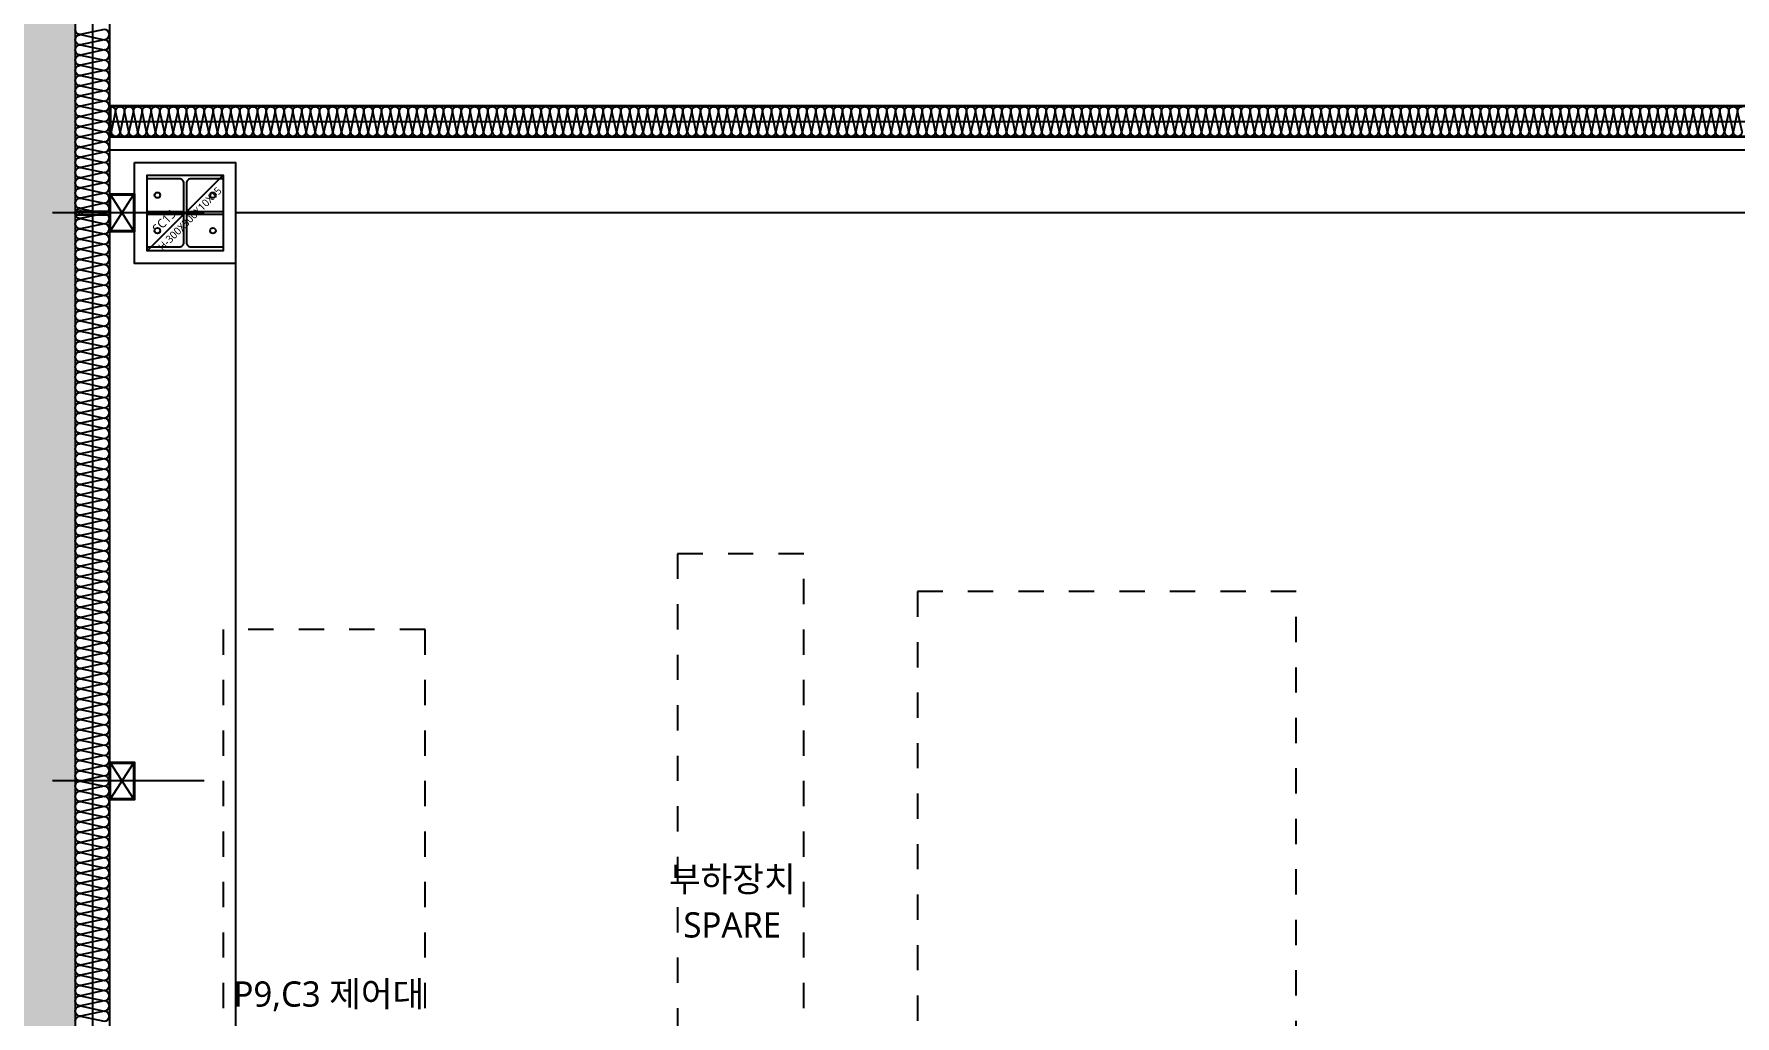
# Model space of a CAD drawing. Header units: millimetres. Extents: x 9 to 147, y 4 to 115.
# Drawn here: x 40.9 to 47.64, y 52.72 to 56.61 of the extents above; entities that cross this region are included whole.
import ezdxf
from ezdxf.enums import TextEntityAlignment as Align

# ---------------------------------------------------------------- set-up
doc = ezdxf.new("R2010")
doc.units = ezdxf.units.MM
doc.header["$LTSCALE"] = 200
doc.linetypes.add('XR-PLAN$0$CEN-GAUN', pattern=[32.2, 30, -1, 0.2, -1])
doc.linetypes.add('XR-PLAN$0$HIDDEN', pattern=[0.375, 0.25, -0.125])
doc.layers.get('DEFPOINTS').update_dxf_attribs({"color": 137})
doc.layers.add('AREA', color=30, linetype='Continuous', plot=False)
for name, color, linetype in [('XR-PLAN$0$!!장비명', 252, 'Continuous'), ('XR-PLAN$0$01폴리에스터흡음재', 252, 'Continuous'), ('XR-PLAN$0$09GIRDER', 252, 'Continuous'), ('XR-PLAN$0$AA-WAXM-FRAM', 252, 'Continuous'), ('XR-PLAN$0$CEN', 252, 'XR-PLAN$0$CEN-GAUN'), ('XR-PLAN$0$ELE-6', 252, 'Continuous'), ('XR-PLAN$0$ELE-7', 252, 'Continuous'), ('XR-PLAN$0$HAT', 252, 'Continuous'), ('XR-PLAN$0$HAT-BRICK', 252, 'Continuous'), ('XR-PLAN$0$HAT-INS', 252, 'Continuous'), ('XR-PLAN$0$Panel', 252, 'Continuous'), ('XR-PLAN$0$STEEL BASE', 252, 'Continuous'), ('XR-PLAN$0$메탈판넬-2', 252, 'Continuous'), ('XR-PLAN$0$방화', 252, 'Continuous'), ('XR-PLAN$0$장비', 252, 'XR-PLAN$0$HIDDEN')]:
    doc.layers.add(name, color=color, linetype=linetype)
doc.styles.add('XR-PLAN$0$스타일1', font='MALGUN_0.TTF')

# ---------------------------------------------------------------- blocks, each defined once
blk = doc.blocks.new('*U94')
at = {"layer": 'XR-PLAN$0$HAT-INS'}
for points in [[(-9490, 0, -0.414214), (-9505, 15), (-9490, 85, 1), (-9520, 85), (-9505, 15, -0.414214), (-9520, 0, 0.414214)], [(-9460, 0, -0.414214), (-9475, 15), (-9460, 85, 1), (-9490, 85), (-9475, 15, -0.414214), (-9490, 0, 0.414214)], [(-9430, 0, -0.414214), (-9445, 15), (-9430, 85, 1), (-9460, 85), (-9445, 15, -0.414214), (-9460, 0, 0.414214)], [(-9400, 0, -0.414214), (-9415, 15), (-9400, 85, 1), (-9430, 85), (-9415, 15, -0.414214), (-9430, 0, 0.414214)], [(-9370, 0, -0.414214), (-9385, 15), (-9370, 85, 1), (-9400, 85), (-9385, 15, -0.414214), (-9400, 0, 0.414214)], [(-9340, 0, -0.414214), (-9355, 15), (-9340, 85, 1), (-9370, 85), (-9355, 15, -0.414214), (-9370, 0, 0.414214)], [(-9310, 0, -0.414214), (-9325, 15), (-9310, 85, 1), (-9340, 85), (-9325, 15, -0.414214), (-9340, 0, 0.414214)], [(-9280, 0, -0.414214), (-9295, 15), (-9280, 85, 1), (-9310, 85), (-9295, 15, -0.414214), (-9310, 0, 0.414214)], [(-9250, 0, -0.414214), (-9265, 15), (-9250, 85, 1), (-9280, 85), (-9265, 15, -0.414214), (-9280, 0, 0.414214)], [(-9220, 0, -0.414214), (-9235, 15), (-9220, 85, 1), (-9250, 85), (-9235, 15, -0.414214), (-9250, 0, 0.414214)], [(-9190, 0, -0.414214), (-9205, 15), (-9190, 85, 1), (-9220, 85), (-9205, 15, -0.414214), (-9220, 0, 0.414214)], [(-9160, 0, -0.414214), (-9175, 15), (-9160, 85, 1), (-9190, 85), (-9175, 15, -0.414214), (-9190, 0, 0.414214)], [(-9130, 0, -0.414214), (-9145, 15), (-9130, 85, 1), (-9160, 85), (-9145, 15, -0.414214), (-9160, 0, 0.414214)], [(-9100, 0, -0.414214), (-9115, 15), (-9100, 85, 1), (-9130, 85), (-9115, 15, -0.414214), (-9130, 0, 0.414214)], [(-9070, 0, -0.414214), (-9085, 15), (-9070, 85, 1), (-9100, 85), (-9085, 15, -0.414214), (-9100, 0, 0.414214)], [(-9040, 0, -0.414214), (-9055, 15), (-9040, 85, 1), (-9070, 85), (-9055, 15, -0.414214), (-9070, 0, 0.414214)], [(-9010, 0, -0.414214), (-9025, 15), (-9010, 85, 1), (-9040, 85), (-9025, 15, -0.414214), (-9040, 0, 0.414214)], [(-8980, 0, -0.414214), (-8995, 15), (-8980, 85, 1), (-9010, 85), (-8995, 15, -0.414214), (-9010, 0, 0.414214)], [(-8950, 0, -0.414214), (-8965, 15), (-8950, 85, 1), (-8980, 85), (-8965, 15, -0.414214), (-8980, 0, 0.414214)], [(-8920, 0, -0.414214), (-8935, 15), (-8920, 85, 1), (-8950, 85), (-8935, 15, -0.414214), (-8950, 0, 0.414214)], [(-8890, 0, -0.414214), (-8905, 15), (-8890, 85, 1), (-8920, 85), (-8905, 15, -0.414214), (-8920, 0, 0.414214)], [(-8860, 0, -0.414214), (-8875, 15), (-8860, 85, 1), (-8890, 85), (-8875, 15, -0.414214), (-8890, 0, 0.414214)], [(-8830, 0, -0.414214), (-8845, 15), (-8830, 85, 1), (-8860, 85), (-8845, 15, -0.414214), (-8860, 0, 0.414214)], [(-8800, 0, -0.414214), (-8815, 15), (-8800, 85, 1), (-8830, 85), (-8815, 15, -0.414214), (-8830, 0, 0.414214)], [(-8770, 0, -0.414214), (-8785, 15), (-8770, 85, 1), (-8800, 85), (-8785, 15, -0.414214), (-8800, 0, 0.414214)], [(-8740, 0, -0.414214), (-8755, 15), (-8740, 85, 1), (-8770, 85), (-8755, 15, -0.414214), (-8770, 0, 0.414214)], [(-8710, 0, -0.414214), (-8725, 15), (-8710, 85, 1), (-8740, 85), (-8725, 15, -0.414214), (-8740, 0, 0.414214)], [(-8680, 0, -0.414214), (-8695, 15), (-8680, 85, 1), (-8710, 85), (-8695, 15, -0.414214), (-8710, 0, 0.414214)], [(-8650, 0, -0.414214), (-8665, 15), (-8650, 85, 1), (-8680, 85), (-8665, 15, -0.414214), (-8680, 0, 0.414214)], [(-8620, 0, -0.414214), (-8635, 15), (-8620, 85, 1), (-8650, 85), (-8635, 15, -0.414214), (-8650, 0, 0.414214)], [(-8590, 0, -0.414214), (-8605, 15), (-8590, 85, 1), (-8620, 85), (-8605, 15, -0.414214), (-8620, 0, 0.414214)], [(-8560, 0, -0.414214), (-8575, 15), (-8560, 85, 1), (-8590, 85), (-8575, 15, -0.414214), (-8590, 0, 0.414214)], [(-8530, 0, -0.414214), (-8545, 15), (-8530, 85, 1), (-8560, 85), (-8545, 15, -0.414214), (-8560, 0, 0.414214)], [(-8500, 0, -0.414214), (-8515, 15), (-8500, 85, 1), (-8530, 85), (-8515, 15, -0.414214), (-8530, 0, 0.414214)], [(-8470, 0, -0.414214), (-8485, 15), (-8470, 85, 1), (-8500, 85), (-8485, 15, -0.414214), (-8500, 0, 0.414214)], [(-8440, 0, -0.414214), (-8455, 15), (-8440, 85, 1), (-8470, 85), (-8455, 15, -0.414214), (-8470, 0, 0.414214)], [(-8410, 0, -0.414214), (-8425, 15), (-8410, 85, 1), (-8440, 85), (-8425, 15, -0.414214), (-8440, 0, 0.414214)], [(-8380, 0, -0.414214), (-8395, 15), (-8380, 85, 1), (-8410, 85), (-8395, 15, -0.414214), (-8410, 0, 0.414214)], [(-8350, 0, -0.414214), (-8365, 15), (-8350, 85, 1), (-8380, 85), (-8365, 15, -0.414214), (-8380, 0, 0.414214)], [(-8320, 0, -0.414214), (-8335, 15), (-8320, 85, 1), (-8350, 85), (-8335, 15, -0.414214), (-8350, 0, 0.414214)], [(-8290, 0, -0.414214), (-8305, 15), (-8290, 85, 1), (-8320, 85), (-8305, 15, -0.414214), (-8320, 0, 0.414214)], [(-8260, 0, -0.414214), (-8275, 15), (-8260, 85, 1), (-8290, 85), (-8275, 15, -0.414214), (-8290, 0, 0.414214)], [(-8230, 0, -0.414214), (-8245, 15), (-8230, 85, 1), (-8260, 85), (-8245, 15, -0.414214), (-8260, 0, 0.414214)], [(-8200, 0, -0.414214), (-8215, 15), (-8200, 85, 1), (-8230, 85), (-8215, 15, -0.414214), (-8230, 0, 0.414214)], [(-8170, 0, -0.414214), (-8185, 15), (-8170, 85, 1), (-8200, 85), (-8185, 15, -0.414214), (-8200, 0, 0.414214)], [(-8140, 0, -0.414214), (-8155, 15), (-8140, 85, 1), (-8170, 85), (-8155, 15, -0.414214), (-8170, 0, 0.414214)], [(-8110, 0, -0.414214), (-8125, 15), (-8110, 85, 1), (-8140, 85), (-8125, 15, -0.414214), (-8140, 0, 0.414214)], [(-8080, 0, -0.414214), (-8095, 15), (-8080, 85, 1), (-8110, 85), (-8095, 15, -0.414214), (-8110, 0, 0.414214)], [(-8050, 0, -0.414214), (-8065, 15), (-8050, 85, 1), (-8080, 85), (-8065, 15, -0.414214), (-8080, 0, 0.414214)], [(-8020, 0, -0.414214), (-8035, 15), (-8020, 85, 1), (-8050, 85), (-8035, 15, -0.414214), (-8050, 0, 0.414214)], [(-7990, 0, -0.414214), (-8005, 15), (-7990, 85, 1), (-8020, 85), (-8005, 15, -0.414214), (-8020, 0, 0.414214)], [(-7960, 0, -0.414214), (-7975, 15), (-7960, 85, 1), (-7990, 85), (-7975, 15, -0.414214), (-7990, 0, 0.414214)], [(-7930, 0, -0.414214), (-7945, 15), (-7930, 85, 1), (-7960, 85), (-7945, 15, -0.414214), (-7960, 0, 0.414214)], [(-7900, 0, -0.414214), (-7915, 15), (-7900, 85, 1), (-7930, 85), (-7915, 15, -0.414214), (-7930, 0, 0.414214)], [(-7870, 0, -0.414214), (-7885, 15), (-7870, 85, 1), (-7900, 85), (-7885, 15, -0.414214), (-7900, 0, 0.414214)], [(-7840, 0, -0.414214), (-7855, 15), (-7840, 85, 1), (-7870, 85), (-7855, 15, -0.414214), (-7870, 0, 0.414214)], [(-7810, 0, -0.414214), (-7825, 15), (-7810, 85, 1), (-7840, 85), (-7825, 15, -0.414214), (-7840, 0, 0.414214)], [(-7780, 0, -0.414214), (-7795, 15), (-7780, 85, 1), (-7810, 85), (-7795, 15, -0.414214), (-7810, 0, 0.414214)], [(-7750, 0, -0.414214), (-7765, 15), (-7750, 85, 1), (-7780, 85), (-7765, 15, -0.414214), (-7780, 0, 0.414214)], [(-7720, 0, -0.414214), (-7735, 15), (-7720, 85, 1), (-7750, 85), (-7735, 15, -0.414214), (-7750, 0, 0.414214)], [(-7690, 0, -0.414214), (-7705, 15), (-7690, 85, 1), (-7720, 85), (-7705, 15, -0.414214), (-7720, 0, 0.414214)], [(-7660, 0, -0.414214), (-7675, 15), (-7660, 85, 1), (-7690, 85), (-7675, 15, -0.414214), (-7690, 0, 0.414214)], [(-7630, 0, -0.414214), (-7645, 15), (-7630, 85, 1), (-7660, 85), (-7645, 15, -0.414214), (-7660, 0, 0.414214)], [(-7600, 0, -0.414214), (-7615, 15), (-7600, 85, 1), (-7630, 85), (-7615, 15, -0.414214), (-7630, 0, 0.414214)], [(-7570, 0, -0.414214), (-7585, 15), (-7570, 85, 1), (-7600, 85), (-7585, 15, -0.414214), (-7600, 0, 0.414214)], [(-7540, 0, -0.414214), (-7555, 15), (-7540, 85, 1), (-7570, 85), (-7555, 15, -0.414214), (-7570, 0, 0.414214)], [(-7510, 0, -0.414214), (-7525, 15), (-7510, 85, 1), (-7540, 85), (-7525, 15, -0.414214), (-7540, 0, 0.414214)], [(-7480, 0, -0.414214), (-7495, 15), (-7480, 85, 1), (-7510, 85), (-7495, 15, -0.414214), (-7510, 0, 0.414214)], [(-7450, 0, -0.414214), (-7465, 15), (-7450, 85, 1), (-7480, 85), (-7465, 15, -0.414214), (-7480, 0, 0.414214)], [(-7420, 0, -0.414214), (-7435, 15), (-7420, 85, 1), (-7450, 85), (-7435, 15, -0.414214), (-7450, 0, 0.414214)], [(-7390, 0, -0.414214), (-7405, 15), (-7390, 85, 1), (-7420, 85), (-7405, 15, -0.414214), (-7420, 0, 0.414214)], [(-7360, 0, -0.414214), (-7375, 15), (-7360, 85, 1), (-7390, 85), (-7375, 15, -0.414214), (-7390, 0, 0.414214)], [(-7330, 0, -0.414214), (-7345, 15), (-7330, 85, 1), (-7360, 85), (-7345, 15, -0.414214), (-7360, 0, 0.414214)], [(-7300, 0, -0.414214), (-7315, 15), (-7300, 85, 1), (-7330, 85), (-7315, 15, -0.414214), (-7330, 0, 0.414214)], [(-7270, 0, -0.414214), (-7285, 15), (-7270, 85, 1), (-7300, 85), (-7285, 15, -0.414214), (-7300, 0, 0.414214)], [(-7240, 0, -0.414214), (-7255, 15), (-7240, 85, 1), (-7270, 85), (-7255, 15, -0.414214), (-7270, 0, 0.414214)], [(-7210, 0, -0.414214), (-7225, 15), (-7210, 85, 1), (-7240, 85), (-7225, 15, -0.414214), (-7240, 0, 0.414214)], [(-7180, 0, -0.414214), (-7195, 15), (-7180, 85, 1), (-7210, 85), (-7195, 15, -0.414214), (-7210, 0, 0.414214)], [(-7150, 0, -0.414214), (-7165, 15), (-7150, 85, 1), (-7180, 85), (-7165, 15, -0.414214), (-7180, 0, 0.414214)], [(-7120, 0, -0.414214), (-7135, 15), (-7120, 85, 1), (-7150, 85), (-7135, 15, -0.414214), (-7150, 0, 0.414214)], [(-7090, 0, -0.414214), (-7105, 15), (-7090, 85, 1), (-7120, 85), (-7105, 15, -0.414214), (-7120, 0, 0.414214)], [(-7060, 0, -0.414214), (-7075, 15), (-7060, 85, 1), (-7090, 85), (-7075, 15, -0.414214), (-7090, 0, 0.414214)], [(-7030, 0, -0.414214), (-7045, 15), (-7030, 85, 1), (-7060, 85), (-7045, 15, -0.414214), (-7060, 0, 0.414214)], [(-7000, 0, -0.414214), (-7015, 15), (-7000, 85, 1), (-7030, 85), (-7015, 15, -0.414214), (-7030, 0, 0.414214)], [(-6970, 0, -0.414214), (-6985, 15), (-6970, 85, 1), (-7000, 85), (-6985, 15, -0.414214), (-7000, 0, 0.414214)], [(-6940, 0, -0.414214), (-6955, 15), (-6940, 85, 1), (-6970, 85), (-6955, 15, -0.414214), (-6970, 0, 0.414214)], [(-6910, 0, -0.414214), (-6925, 15), (-6910, 85, 1), (-6940, 85), (-6925, 15, -0.414214), (-6940, 0, 0.414214)], [(-6880, 0, -0.414214), (-6895, 15), (-6880, 85, 1), (-6910, 85), (-6895, 15, -0.414214), (-6910, 0, 0.414214)], [(-6850, 0, -0.414214), (-6865, 15), (-6850, 85, 1), (-6880, 85), (-6865, 15, -0.414214), (-6880, 0, 0.414214)], [(-6820, 0, -0.414214), (-6835, 15), (-6820, 85, 1), (-6850, 85), (-6835, 15, -0.414214), (-6850, 0, 0.414214)], [(-6790, 0, -0.414214), (-6805, 15), (-6790, 85, 1), (-6820, 85), (-6805, 15, -0.414214), (-6820, 0, 0.414214)], [(-6760, 0, -0.414214), (-6775, 15), (-6760, 85, 1), (-6790, 85), (-6775, 15, -0.414214), (-6790, 0, 0.414214)], [(-6730, 0, -0.414214), (-6745, 15), (-6730, 85, 1), (-6760, 85), (-6745, 15, -0.414214), (-6760, 0, 0.414214)], [(-6700, 0, -0.414214), (-6715, 15), (-6700, 85, 1), (-6730, 85), (-6715, 15, -0.414214), (-6730, 0, 0.414214)], [(-6670, 0, -0.414214), (-6685, 15), (-6670, 85, 1), (-6700, 85), (-6685, 15, -0.414214), (-6700, 0, 0.414214)], [(-6640, 0, -0.414214), (-6655, 15), (-6640, 85, 1), (-6670, 85), (-6655, 15, -0.414214), (-6670, 0, 0.414214)], [(-6610, 0, -0.414214), (-6625, 15), (-6610, 85, 1), (-6640, 85), (-6625, 15, -0.414214), (-6640, 0, 0.414214)]]:
    blk.add_lwpolyline(points, format="xyb", dxfattribs=at)
blk = doc.blocks.new('*U114')
at = {"layer": 'XR-PLAN$0$HAT-INS'}
for points in [[(-4478.6, 0, -0.414214), (-4493.6, 15), (-4478.6, 85, 1), (-4508.6, 85), (-4493.6, 15, -0.414214), (-4508.6, 0, 0.414214)], [(-4448.6, 0, -0.414214), (-4463.6, 15), (-4448.6, 85, 1), (-4478.6, 85), (-4463.6, 15, -0.414214), (-4478.6, 0, 0.414214)], [(-4418.6, 0, -0.414214), (-4433.6, 15), (-4418.6, 85, 1), (-4448.6, 85), (-4433.6, 15, -0.414214), (-4448.6, 0, 0.414214)], [(-4388.6, 0, -0.414214), (-4403.6, 15), (-4388.6, 85, 1), (-4418.6, 85), (-4403.6, 15, -0.414214), (-4418.6, 0, 0.414214)], [(-4358.6, 0, -0.414214), (-4373.6, 15), (-4358.6, 85, 1), (-4388.6, 85), (-4373.6, 15, -0.414214), (-4388.6, 0, 0.414214)], [(-4328.6, 0, -0.414214), (-4343.6, 15), (-4328.6, 85, 1), (-4358.6, 85), (-4343.6, 15, -0.414214), (-4358.6, 0, 0.414214)], [(-4298.6, 0, -0.414214), (-4313.6, 15), (-4298.6, 85, 1), (-4328.6, 85), (-4313.6, 15, -0.414214), (-4328.6, 0, 0.414214)], [(-4268.6, 0, -0.414214), (-4283.6, 15), (-4268.6, 85, 1), (-4298.6, 85), (-4283.6, 15, -0.414214), (-4298.6, 0, 0.414214)], [(-4238.6, 0, -0.414214), (-4253.6, 15), (-4238.6, 85, 1), (-4268.6, 85), (-4253.6, 15, -0.414214), (-4268.6, 0, 0.414214)], [(-4208.6, 0, -0.414214), (-4223.6, 15), (-4208.6, 85, 1), (-4238.6, 85), (-4223.6, 15, -0.414214), (-4238.6, 0, 0.414214)], [(-4178.6, 0, -0.414214), (-4193.6, 15), (-4178.6, 85, 1), (-4208.6, 85), (-4193.6, 15, -0.414214), (-4208.6, 0, 0.414214)], [(-4148.6, 0, -0.414214), (-4163.6, 15), (-4148.6, 85, 1), (-4178.6, 85), (-4163.6, 15, -0.414214), (-4178.6, 0, 0.414214)], [(-4118.6, 0, -0.414214), (-4133.6, 15), (-4118.6, 85, 1), (-4148.6, 85), (-4133.6, 15, -0.414214), (-4148.6, 0, 0.414214)], [(-4088.6, 0, -0.414214), (-4103.6, 15), (-4088.6, 85, 1), (-4118.6, 85), (-4103.6, 15, -0.414214), (-4118.6, 0, 0.414214)], [(-4058.6, 0, -0.414214), (-4073.6, 15), (-4058.6, 85, 1), (-4088.6, 85), (-4073.6, 15, -0.414214), (-4088.6, 0, 0.414214)], [(-4028.6, 0, -0.414214), (-4043.6, 15), (-4028.6, 85, 1), (-4058.6, 85), (-4043.6, 15, -0.414214), (-4058.6, 0, 0.414214)], [(-3998.6, 0, -0.414214), (-4013.6, 15), (-3998.6, 85, 1), (-4028.6, 85), (-4013.6, 15, -0.414214), (-4028.6, 0, 0.414214)], [(-3968.6, 0, -0.414214), (-3983.6, 15), (-3968.6, 85, 1), (-3998.6, 85), (-3983.6, 15, -0.414214), (-3998.6, 0, 0.414214)], [(-3938.6, 0, -0.414214), (-3953.6, 15), (-3938.6, 85, 1), (-3968.6, 85), (-3953.6, 15, -0.414214), (-3968.6, 0, 0.414214)], [(-3908.6, 0, -0.414214), (-3923.6, 15), (-3908.6, 85, 1), (-3938.6, 85), (-3923.6, 15, -0.414214), (-3938.6, 0, 0.414214)], [(-3878.6, 0, -0.414214), (-3893.6, 15), (-3878.6, 85, 1), (-3908.6, 85), (-3893.6, 15, -0.414214), (-3908.6, 0, 0.414214)], [(-3848.6, 0, -0.414214), (-3863.6, 15), (-3848.6, 85, 1), (-3878.6, 85), (-3863.6, 15, -0.414214), (-3878.6, 0, 0.414214)], [(-3818.6, 0, -0.414214), (-3833.6, 15), (-3818.6, 85, 1), (-3848.6, 85), (-3833.6, 15, -0.414214), (-3848.6, 0, 0.414214)], [(-3788.6, 0, -0.414214), (-3803.6, 15), (-3788.6, 85, 1), (-3818.6, 85), (-3803.6, 15, -0.414214), (-3818.6, 0, 0.414214)], [(-3758.6, 0, -0.414214), (-3773.6, 15), (-3758.6, 85, 1), (-3788.6, 85), (-3773.6, 15, -0.414214), (-3788.6, 0, 0.414214)], [(-3728.6, 0, -0.414214), (-3743.6, 15), (-3728.6, 85, 1), (-3758.6, 85), (-3743.6, 15, -0.414214), (-3758.6, 0, 0.414214)], [(-3698.6, 0, -0.414214), (-3713.6, 15), (-3698.6, 85, 1), (-3728.6, 85), (-3713.6, 15, -0.414214), (-3728.6, 0, 0.414214)], [(-3668.6, 0, -0.414214), (-3683.6, 15), (-3668.6, 85, 1), (-3698.6, 85), (-3683.6, 15, -0.414214), (-3698.6, 0, 0.414214)], [(-3638.6, 0, -0.414214), (-3653.6, 15), (-3638.6, 85, 1), (-3668.6, 85), (-3653.6, 15, -0.414214), (-3668.6, 0, 0.414214)], [(-3608.6, 0, -0.414214), (-3623.6, 15), (-3608.6, 85, 1), (-3638.6, 85), (-3623.6, 15, -0.414214), (-3638.6, 0, 0.414214)], [(-3578.6, 0, -0.414214), (-3593.6, 15), (-3578.6, 85, 1), (-3608.6, 85), (-3593.6, 15, -0.414214), (-3608.6, 0, 0.414214)], [(-3548.6, 0, -0.414214), (-3563.6, 15), (-3548.6, 85, 1), (-3578.6, 85), (-3563.6, 15, -0.414214), (-3578.6, 0, 0.414214)], [(-3518.6, 0, -0.414214), (-3533.6, 15), (-3518.6, 85, 1), (-3548.6, 85), (-3533.6, 15, -0.414214), (-3548.6, 0, 0.414214)], [(-3488.6, 0, -0.414214), (-3503.6, 15), (-3488.6, 85, 1), (-3518.6, 85), (-3503.6, 15, -0.414214), (-3518.6, 0, 0.414214)], [(-3458.6, 0, -0.414214), (-3473.6, 15), (-3458.6, 85, 1), (-3488.6, 85), (-3473.6, 15, -0.414214), (-3488.6, 0, 0.414214)], [(-3428.6, 0, -0.414214), (-3443.6, 15), (-3428.6, 85, 1), (-3458.6, 85), (-3443.6, 15, -0.414214), (-3458.6, 0, 0.414214)], [(-3398.6, 0, -0.414214), (-3413.6, 15), (-3398.6, 85, 1), (-3428.6, 85), (-3413.6, 15, -0.414214), (-3428.6, 0, 0.414214)], [(-3368.6, 0, -0.414214), (-3383.6, 15), (-3368.6, 85, 1), (-3398.6, 85), (-3383.6, 15, -0.414214), (-3398.6, 0, 0.414214)], [(-3338.6, 0, -0.414214), (-3353.6, 15), (-3338.6, 85, 1), (-3368.6, 85), (-3353.6, 15, -0.414214), (-3368.6, 0, 0.414214)], [(-3308.6, 0, -0.414214), (-3323.6, 15), (-3308.6, 85, 1), (-3338.6, 85), (-3323.6, 15, -0.414214), (-3338.6, 0, 0.414214)], [(-3278.6, 0, -0.414214), (-3293.6, 15), (-3278.6, 85, 1), (-3308.6, 85), (-3293.6, 15, -0.414214), (-3308.6, 0, 0.414214)], [(-3248.6, 0, -0.414214), (-3263.6, 15), (-3248.6, 85, 1), (-3278.6, 85), (-3263.6, 15, -0.414214), (-3278.6, 0, 0.414214)], [(-3218.6, 0, -0.414214), (-3233.6, 15), (-3218.6, 85, 1), (-3248.6, 85), (-3233.6, 15, -0.414214), (-3248.6, 0, 0.414214)], [(-3188.6, 0, -0.414214), (-3203.6, 15), (-3188.6, 85, 1), (-3218.6, 85), (-3203.6, 15, -0.414214), (-3218.6, 0, 0.414214)], [(-3158.6, 0, -0.414214), (-3173.6, 15), (-3158.6, 85, 1), (-3188.6, 85), (-3173.6, 15, -0.414214), (-3188.6, 0, 0.414214)], [(-3128.6, 0, -0.414214), (-3143.6, 15), (-3128.6, 85, 1), (-3158.6, 85), (-3143.6, 15, -0.414214), (-3158.6, 0, 0.414214)], [(-3098.6, 0, -0.414214), (-3113.6, 15), (-3098.6, 85, 1), (-3128.6, 85), (-3113.6, 15, -0.414214), (-3128.6, 0, 0.414214)], [(-3068.6, 0, -0.414214), (-3083.6, 15), (-3068.6, 85, 1), (-3098.6, 85), (-3083.6, 15, -0.414214), (-3098.6, 0, 0.414214)], [(-3038.6, 0, -0.414214), (-3053.6, 15), (-3038.6, 85, 1), (-3068.6, 85), (-3053.6, 15, -0.414214), (-3068.6, 0, 0.414214)], [(-3008.6, 0, -0.414214), (-3023.6, 15), (-3008.6, 85, 1), (-3038.6, 85), (-3023.6, 15, -0.414214), (-3038.6, 0, 0.414214)], [(-2978.6, 0, -0.414214), (-2993.6, 15), (-2978.6, 85, 1), (-3008.6, 85), (-2993.6, 15, -0.414214), (-3008.6, 0, 0.414214)], [(-2948.6, 0, -0.414214), (-2963.6, 15), (-2948.6, 85, 1), (-2978.6, 85), (-2963.6, 15, -0.414214), (-2978.6, 0, 0.414214)], [(-2918.6, 0, -0.414214), (-2933.6, 15), (-2918.6, 85, 1), (-2948.6, 85), (-2933.6, 15, -0.414214), (-2948.6, 0, 0.414214)], [(-2888.6, 0, -0.414214), (-2903.6, 15), (-2888.6, 85, 1), (-2918.6, 85), (-2903.6, 15, -0.414214), (-2918.6, 0, 0.414214)], [(-2858.6, 0, -0.414214), (-2873.6, 15), (-2858.6, 85, 1), (-2888.6, 85), (-2873.6, 15, -0.414214), (-2888.6, 0, 0.414214)], [(-2828.6, 0, -0.414214), (-2843.6, 15), (-2828.6, 85, 1), (-2858.6, 85), (-2843.6, 15, -0.414214), (-2858.6, 0, 0.414214)], [(-2798.6, 0, -0.414214), (-2813.6, 15), (-2798.6, 85, 1), (-2828.6, 85), (-2813.6, 15, -0.414214), (-2828.6, 0, 0.414214)], [(-2768.6, 0, -0.414214), (-2783.6, 15), (-2768.6, 85, 1), (-2798.6, 85), (-2783.6, 15, -0.414214), (-2798.6, 0, 0.414214)], [(-2738.6, 0, -0.414214), (-2753.6, 15), (-2738.6, 85, 1), (-2768.6, 85), (-2753.6, 15, -0.414214), (-2768.6, 0, 0.414214)], [(-2708.6, 0, -0.414214), (-2723.6, 15), (-2708.6, 85, 1), (-2738.6, 85), (-2723.6, 15, -0.414214), (-2738.6, 0, 0.414214)], [(-2678.6, 0, -0.414214), (-2693.6, 15), (-2678.6, 85, 1), (-2708.6, 85), (-2693.6, 15, -0.414214), (-2708.6, 0, 0.414214)], [(-2648.6, 0, -0.414214), (-2663.6, 15), (-2648.6, 85, 1), (-2678.6, 85), (-2663.6, 15, -0.414214), (-2678.6, 0, 0.414214)], [(-2618.6, 0, -0.414214), (-2633.6, 15), (-2618.6, 85, 1), (-2648.6, 85), (-2633.6, 15, -0.414214), (-2648.6, 0, 0.414214)], [(-2588.6, 0, -0.414214), (-2603.6, 15), (-2588.6, 85, 1), (-2618.6, 85), (-2603.6, 15, -0.414214), (-2618.6, 0, 0.414214)], [(-2558.6, 0, -0.414214), (-2573.6, 15), (-2558.6, 85, 1), (-2588.6, 85), (-2573.6, 15, -0.414214), (-2588.6, 0, 0.414214)], [(-2528.6, 0, -0.414214), (-2543.6, 15), (-2528.6, 85, 1), (-2558.6, 85), (-2543.6, 15, -0.414214), (-2558.6, 0, 0.414214)], [(-2498.6, 0, -0.414214), (-2513.6, 15), (-2498.6, 85, 1), (-2528.6, 85), (-2513.6, 15, -0.414214), (-2528.6, 0, 0.414214)], [(-2468.6, 0, -0.414214), (-2483.6, 15), (-2468.6, 85, 1), (-2498.6, 85), (-2483.6, 15, -0.414214), (-2498.6, 0, 0.414214)], [(-2438.6, 0, -0.414214), (-2453.6, 15), (-2438.6, 85, 1), (-2468.6, 85), (-2453.6, 15, -0.414214), (-2468.6, 0, 0.414214)], [(-2408.6, 0, -0.414214), (-2423.6, 15), (-2408.6, 85, 1), (-2438.6, 85), (-2423.6, 15, -0.414214), (-2438.6, 0, 0.414214)], [(-2378.6, 0, -0.414214), (-2393.6, 15), (-2378.6, 85, 1), (-2408.6, 85), (-2393.6, 15, -0.414214), (-2408.6, 0, 0.414214)], [(-2348.6, 0, -0.414214), (-2363.6, 15), (-2348.6, 85, 1), (-2378.6, 85), (-2363.6, 15, -0.414214), (-2378.6, 0, 0.414214)], [(-2318.6, 0, -0.414214), (-2333.6, 15), (-2318.6, 85, 1), (-2348.6, 85), (-2333.6, 15, -0.414214), (-2348.6, 0, 0.414214)], [(-2288.6, 0, -0.414214), (-2303.6, 15), (-2288.6, 85, 1), (-2318.6, 85), (-2303.6, 15, -0.414214), (-2318.6, 0, 0.414214)], [(-2258.6, 0, -0.414214), (-2273.6, 15), (-2258.6, 85, 1), (-2288.6, 85), (-2273.6, 15, -0.414214), (-2288.6, 0, 0.414214)], [(-2228.6, 0, -0.414214), (-2243.6, 15), (-2228.6, 85, 1), (-2258.6, 85), (-2243.6, 15, -0.414214), (-2258.6, 0, 0.414214)], [(-2198.6, 0, -0.414214), (-2213.6, 15), (-2198.6, 85, 1), (-2228.6, 85), (-2213.6, 15, -0.414214), (-2228.6, 0, 0.414214)], [(-2168.6, 0, -0.414214), (-2183.6, 15), (-2168.6, 85, 1), (-2198.6, 85), (-2183.6, 15, -0.414214), (-2198.6, 0, 0.414214)], [(-2138.6, 0, -0.414214), (-2153.6, 15), (-2138.6, 85, 1), (-2168.6, 85), (-2153.6, 15, -0.414214), (-2168.6, 0, 0.414214)], [(-2108.6, 0, -0.414214), (-2123.6, 15), (-2108.6, 85, 1), (-2138.6, 85), (-2123.6, 15, -0.414214), (-2138.6, 0, 0.414214)], [(-2078.6, 0, -0.414214), (-2093.6, 15), (-2078.6, 85, 1), (-2108.6, 85), (-2093.6, 15, -0.414214), (-2108.6, 0, 0.414214)], [(-2048.6, 0, -0.414214), (-2063.6, 15), (-2048.6, 85, 1), (-2078.6, 85), (-2063.6, 15, -0.414214), (-2078.6, 0, 0.414214)], [(-2018.6, 0, -0.414214), (-2033.6, 15), (-2018.6, 85, 1), (-2048.6, 85), (-2033.6, 15, -0.414214), (-2048.6, 0, 0.414214)], [(-1988.6, 0, -0.414214), (-2003.6, 15), (-1988.6, 85, 1), (-2018.6, 85), (-2003.6, 15, -0.414214), (-2018.6, 0, 0.414214)], [(-1958.6, 0, -0.414214), (-1973.6, 15), (-1958.6, 85, 1), (-1988.6, 85), (-1973.6, 15, -0.414214), (-1988.6, 0, 0.414214)], [(-1928.6, 0, -0.414214), (-1943.6, 15), (-1928.6, 85, 1), (-1958.6, 85), (-1943.6, 15, -0.414214), (-1958.6, 0, 0.414214)], [(-1898.6, 0, -0.414214), (-1913.6, 15), (-1898.6, 85, 1), (-1928.6, 85), (-1913.6, 15, -0.414214), (-1928.6, 0, 0.414214)], [(-1868.6, 0, -0.414214), (-1883.6, 15), (-1868.6, 85, 1), (-1898.6, 85), (-1883.6, 15, -0.414214), (-1898.6, 0, 0.414214)], [(-1838.6, 0, -0.414214), (-1853.6, 15), (-1838.6, 85, 1), (-1868.6, 85), (-1853.6, 15, -0.414214), (-1868.6, 0, 0.414214)], [(-1808.6, 0, -0.414214), (-1823.6, 15), (-1808.6, 85, 1), (-1838.6, 85), (-1823.6, 15, -0.414214), (-1838.6, 0, 0.414214)], [(-1778.6, 0, -0.414214), (-1793.6, 15), (-1778.6, 85, 1), (-1808.6, 85), (-1793.6, 15, -0.414214), (-1808.6, 0, 0.414214)], [(-1748.6, 0, -0.414214), (-1763.6, 15), (-1748.6, 85, 1), (-1778.6, 85), (-1763.6, 15, -0.414214), (-1778.6, 0, 0.414214)], [(-1718.6, 0, -0.414214), (-1733.6, 15), (-1718.6, 85, 1), (-1748.6, 85), (-1733.6, 15, -0.414214), (-1748.6, 0, 0.414214)], [(-1688.6, 0, -0.414214), (-1703.6, 15), (-1688.6, 85, 1), (-1718.6, 85), (-1703.6, 15, -0.414214), (-1718.6, 0, 0.414214)], [(-1658.6, 0, -0.414214), (-1673.6, 15), (-1658.6, 85, 1), (-1688.6, 85), (-1673.6, 15, -0.414214), (-1688.6, 0, 0.414214)], [(-1628.6, 0, -0.414214), (-1643.6, 15), (-1628.6, 85, 1), (-1658.6, 85), (-1643.6, 15, -0.414214), (-1658.6, 0, 0.414214)], [(-1598.6, 0, -0.414214), (-1613.6, 15), (-1598.6, 85, 1), (-1628.6, 85), (-1613.6, 15, -0.414214), (-1628.6, 0, 0.414214)], [(-1568.6, 0, -0.414214), (-1583.6, 15), (-1568.6, 85, 1), (-1598.6, 85), (-1583.6, 15, -0.414214), (-1598.6, 0, 0.414214)], [(-1538.6, 0, -0.414214), (-1553.6, 15), (-1538.6, 85, 1), (-1568.6, 85), (-1553.6, 15, -0.414214), (-1568.6, 0, 0.414214)], [(-1508.6, 0, -0.414214), (-1523.6, 15), (-1508.6, 85, 1), (-1538.6, 85), (-1523.6, 15, -0.414214), (-1538.6, 0, 0.414214)], [(-1478.6, 0, -0.414214), (-1493.6, 15), (-1478.6, 85, 1), (-1508.6, 85), (-1493.6, 15, -0.414214), (-1508.6, 0, 0.414214)], [(-1448.6, 0, -0.414214), (-1463.6, 15), (-1448.6, 85, 1), (-1478.6, 85), (-1463.6, 15, -0.414214), (-1478.6, 0, 0.414214)], [(-1418.6, 0, -0.414214), (-1433.6, 15), (-1418.6, 85, 1), (-1448.6, 85), (-1433.6, 15, -0.414214), (-1448.6, 0, 0.414214)], [(-1388.6, 0, -0.414214), (-1403.6, 15), (-1388.6, 85, 1), (-1418.6, 85), (-1403.6, 15, -0.414214), (-1418.6, 0, 0.414214)], [(-1358.6, 0, -0.414214), (-1373.6, 15), (-1358.6, 85, 1), (-1388.6, 85), (-1373.6, 15, -0.414214), (-1388.6, 0, 0.414214)], [(-1328.6, 0, -0.414214), (-1343.6, 15), (-1328.6, 85, 1), (-1358.6, 85), (-1343.6, 15, -0.414214), (-1358.6, 0, 0.414214)], [(-1298.6, 0, -0.414214), (-1313.6, 15), (-1298.6, 85, 1), (-1328.6, 85), (-1313.6, 15, -0.414214), (-1328.6, 0, 0.414214)], [(-1268.6, 0, -0.414214), (-1283.6, 15), (-1268.6, 85, 1), (-1298.6, 85), (-1283.6, 15, -0.414214), (-1298.6, 0, 0.414214)], [(-1238.6, 0, -0.414214), (-1253.6, 15), (-1238.6, 85, 1), (-1268.6, 85), (-1253.6, 15, -0.414214), (-1268.6, 0, 0.414214)], [(-1208.6, 0, -0.414214), (-1223.6, 15), (-1208.6, 85, 1), (-1238.6, 85), (-1223.6, 15, -0.414214), (-1238.6, 0, 0.414214)], [(-1178.6, 0, -0.414214), (-1193.6, 15), (-1178.6, 85, 1), (-1208.6, 85), (-1193.6, 15, -0.414214), (-1208.6, 0, 0.414214)], [(-1148.6, 0, -0.414214), (-1163.6, 15), (-1148.6, 85, 1), (-1178.6, 85), (-1163.6, 15, -0.414214), (-1178.6, 0, 0.414214)], [(-1118.6, 0, -0.414214), (-1133.6, 15), (-1118.6, 85, 1), (-1148.6, 85), (-1133.6, 15, -0.414214), (-1148.6, 0, 0.414214)], [(-1088.6, 0, -0.414214), (-1103.6, 15), (-1088.6, 85, 1), (-1118.6, 85), (-1103.6, 15, -0.414214), (-1118.6, 0, 0.414214)], [(-1058.6, 0, -0.414214), (-1073.6, 15), (-1058.6, 85, 1), (-1088.6, 85), (-1073.6, 15, -0.414214), (-1088.6, 0, 0.414214)], [(-1028.6, 0, -0.414214), (-1043.6, 15), (-1028.6, 85, 1), (-1058.6, 85), (-1043.6, 15, -0.414214), (-1058.6, 0, 0.414214)], [(-998.6, 0, -0.414214), (-1013.6, 15), (-998.6, 85, 1), (-1028.6, 85), (-1013.6, 15, -0.414214), (-1028.6, 0, 0.414214)], [(-968.6, 0, -0.414214), (-983.6, 15), (-968.6, 85, 1), (-998.6, 85), (-983.6, 15, -0.414214), (-998.6, 0, 0.414214)], [(-938.6, 0, -0.414214), (-953.6, 15), (-938.6, 85, 1), (-968.6, 85), (-953.6, 15, -0.414214), (-968.6, 0, 0.414214)], [(-908.6, 0, -0.414214), (-923.6, 15), (-908.6, 85, 1), (-938.6, 85), (-923.6, 15, -0.414214), (-938.6, 0, 0.414214)], [(-878.6, 0, -0.414214), (-893.6, 15), (-878.6, 85, 1), (-908.6, 85), (-893.6, 15, -0.414214), (-908.6, 0, 0.414214)], [(-848.6, 0, -0.414214), (-863.6, 15), (-848.6, 85, 1), (-878.6, 85), (-863.6, 15, -0.414214), (-878.6, 0, 0.414214)], [(-818.6, 0, -0.414214), (-833.6, 15), (-818.6, 85, 1), (-848.6, 85), (-833.6, 15, -0.414214), (-848.6, 0, 0.414214)], [(-788.6, 0, -0.414214), (-803.6, 15), (-788.6, 85, 1), (-818.6, 85), (-803.6, 15, -0.414214), (-818.6, 0, 0.414214)], [(-758.6, 0, -0.414214), (-773.6, 15), (-758.6, 85, 1), (-788.6, 85), (-773.6, 15, -0.414214), (-788.6, 0, 0.414214)], [(-728.6, 0, -0.414214), (-743.6, 15), (-728.6, 85, 1), (-758.6, 85), (-743.6, 15, -0.414214), (-758.6, 0, 0.414214)], [(-698.6, 0, -0.414214), (-713.6, 15), (-698.6, 85, 1), (-728.6, 85), (-713.6, 15, -0.414214), (-728.6, 0, 0.414214)], [(-668.6, 0, -0.414214), (-683.6, 15), (-668.6, 85, 1), (-698.6, 85), (-683.6, 15, -0.414214), (-698.6, 0, 0.414214)], [(-638.6, 0, -0.414214), (-653.6, 15), (-638.6, 85, 1), (-668.6, 85), (-653.6, 15, -0.414214), (-668.6, 0, 0.414214)], [(-608.6, 0, -0.414214), (-623.6, 15), (-608.6, 85, 1), (-638.6, 85), (-623.6, 15, -0.414214), (-638.6, 0, 0.414214)], [(-578.6, 0, -0.414214), (-593.6, 15), (-578.6, 85, 1), (-608.6, 85), (-593.6, 15, -0.414214), (-608.6, 0, 0.414214)], [(-548.6, 0, -0.414214), (-563.6, 15), (-548.6, 85, 1), (-578.6, 85), (-563.6, 15, -0.414214), (-578.6, 0, 0.414214)], [(-518.6, 0, -0.414214), (-533.6, 15), (-518.6, 85, 1), (-548.6, 85), (-533.6, 15, -0.414214), (-548.6, 0, 0.414214)], [(-488.6, 0, -0.414214), (-503.6, 15), (-488.6, 85, 1), (-518.6, 85), (-503.6, 15, -0.414214), (-518.6, 0, 0.414214)], [(-458.6, 0, -0.414214), (-473.6, 15), (-458.6, 85, 1), (-488.6, 85), (-473.6, 15, -0.414214), (-488.6, 0, 0.414214)], [(-428.6, 0, -0.414214), (-443.6, 15), (-428.6, 85, 1), (-458.6, 85), (-443.6, 15, -0.414214), (-458.6, 0, 0.414214)], [(-398.6, 0, -0.414214), (-413.6, 15), (-398.6, 85, 1), (-428.6, 85), (-413.6, 15, -0.414214), (-428.6, 0, 0.414214)], [(-368.6, 0, -0.414214), (-383.6, 15), (-368.6, 85, 1), (-398.6, 85), (-383.6, 15, -0.414214), (-398.6, 0, 0.414214)], [(-338.6, 0, -0.414214), (-353.6, 15), (-338.6, 85, 1), (-368.6, 85), (-353.6, 15, -0.414214), (-368.6, 0, 0.414214)], [(-308.6, 0, -0.414214), (-323.6, 15), (-308.6, 85, 1), (-338.6, 85), (-323.6, 15, -0.414214), (-338.6, 0, 0.414214)], [(-278.6, 0, -0.414214), (-293.6, 15), (-278.6, 85, 1), (-308.6, 85), (-293.6, 15, -0.414214), (-308.6, 0, 0.414214)], [(-248.6, 0, -0.414214), (-263.6, 15), (-248.6, 85, 1), (-278.6, 85), (-263.6, 15, -0.414214), (-278.6, 0, 0.414214)], [(-218.6, 0, -0.414214), (-233.6, 15), (-218.6, 85, 1), (-248.6, 85), (-233.6, 15, -0.414214), (-248.6, 0, 0.414214)], [(-188.6, 0, -0.414214), (-203.6, 15), (-188.6, 85, 1), (-218.6, 85), (-203.6, 15, -0.414214), (-218.6, 0, 0.414214)], [(-158.6, 0, -0.414214), (-173.6, 15), (-158.6, 85, 1), (-188.6, 85), (-173.6, 15, -0.414214), (-188.6, 0, 0.414214)], [(-128.6, 0, -0.414214), (-143.6, 15), (-128.6, 85, 1), (-158.6, 85), (-143.6, 15, -0.414214), (-158.6, 0, 0.414214)], [(-98.6, 0, -0.414214), (-113.6, 15), (-98.6, 85, 1), (-128.6, 85), (-113.6, 15, -0.414214), (-128.6, 0, 0.414214)], [(-68.6, 0, -0.414214), (-83.6, 15), (-68.6, 85, 1), (-98.6, 85), (-83.6, 15, -0.414214), (-98.6, 0, 0.414214)], [(-38.6, 0, -0.414214), (-53.6, 15), (-38.6, 85, 1), (-68.6, 85), (-53.6, 15, -0.414214), (-68.6, 0, 0.414214)], [(-8.6, 0, -0.414214), (-23.6, 15), (-8.6, 85, 1), (-38.6, 85), (-23.6, 15, -0.414214), (-38.6, 0, 0.414214)], [(21.4, 0, -0.414214), (6.4, 15), (21.4, 85, 1), (-8.6, 85), (6.4, 15, -0.414214), (-8.6, 0, 0.414214)], [(51.4, 0, -0.414214), (36.4, 15), (51.4, 85, 1), (21.4, 85), (36.4, 15, -0.414214), (21.4, 0, 0.414214)], [(81.4, 0, -0.414214), (66.4, 15), (81.4, 85, 1), (51.4, 85), (66.4, 15, -0.414214), (51.4, 0, 0.414214)], [(111.4, 0, -0.414214), (96.4, 15), (111.4, 85, 1), (81.4, 85), (96.4, 15, -0.414214), (81.4, 0, 0.414214)], [(141.4, 0, -0.414214), (126.4, 15), (141.4, 85, 1), (111.4, 85), (126.4, 15, -0.414214), (111.4, 0, 0.414214)], [(171.4, 0, -0.414214), (156.4, 15), (171.4, 85, 1), (141.4, 85), (156.4, 15, -0.414214), (141.4, 0, 0.414214)], [(201.4, 0, -0.414214), (186.4, 15), (201.4, 85, 1), (171.4, 85), (186.4, 15, -0.414214), (171.4, 0, 0.414214)], [(231.4, 0, -0.414214), (216.4, 15), (231.4, 85, 1), (201.4, 85), (216.4, 15, -0.414214), (201.4, 0, 0.414214)], [(261.4, 0, -0.414214), (246.4, 15), (261.4, 85, 1), (231.4, 85), (246.4, 15, -0.414214), (231.4, 0, 0.414214)], [(291.4, 0, -0.414214), (276.4, 15), (291.4, 85, 1), (261.4, 85), (276.4, 15, -0.414214), (261.4, 0, 0.414214)], [(321.4, 0, -0.414214), (306.4, 15), (321.4, 85, 1), (291.4, 85), (306.4, 15, -0.414214), (291.4, 0, 0.414214)], [(351.4, 0, -0.414214), (336.4, 15), (351.4, 85, 1), (321.4, 85), (336.4, 15, -0.414214), (321.4, 0, 0.414214)], [(381.4, 0, -0.414214), (366.4, 15), (381.4, 85, 1), (351.4, 85), (366.4, 15, -0.414214), (351.4, 0, 0.414214)], [(411.4, 0, -0.414214), (396.4, 15), (411.4, 85, 1), (381.4, 85), (396.4, 15, -0.414214), (381.4, 0, 0.414214)], [(441.4, 0, -0.414214), (426.4, 15), (441.4, 85, 1), (411.4, 85), (426.4, 15, -0.414214), (411.4, 0, 0.414214)], [(471.4, 0, -0.414214), (456.4, 15), (471.4, 85, 1), (441.4, 85), (456.4, 15, -0.414214), (441.4, 0, 0.414214)], [(501.4, 0, -0.414214), (486.4, 15), (501.4, 85, 1), (471.4, 85), (486.4, 15, -0.414214), (471.4, 0, 0.414214)], [(531.4, 0, -0.414214), (516.4, 15), (531.4, 85, 1), (501.4, 85), (516.4, 15, -0.414214), (501.4, 0, 0.414214)], [(561.4, 0, -0.414214), (546.4, 15), (561.4, 85, 1), (531.4, 85), (546.4, 15, -0.414214), (531.4, 0, 0.414214)], [(591.4, 0, -0.414214), (576.4, 15), (591.4, 85, 1), (561.4, 85), (576.4, 15, -0.414214), (561.4, 0, 0.414214)], [(621.4, 0, -0.414214), (606.4, 15), (621.4, 85, 1), (591.4, 85), (606.4, 15, -0.414214), (591.4, 0, 0.414214)], [(651.4, 0, -0.414214), (636.4, 15), (651.4, 85, 1), (621.4, 85), (636.4, 15, -0.414214), (621.4, 0, 0.414214)], [(681.4, 0, -0.414214), (666.4, 15), (681.4, 85, 1), (651.4, 85), (666.4, 15, -0.414214), (651.4, 0, 0.414214)], [(711.4, 0, -0.414214), (696.4, 15), (711.4, 85, 1), (681.4, 85), (696.4, 15, -0.414214), (681.4, 0, 0.414214)], [(741.4, 0, -0.414214), (726.4, 15), (741.4, 85, 1), (711.4, 85), (726.4, 15, -0.414214), (711.4, 0, 0.414214)], [(771.4, 0, -0.414214), (756.4, 15), (771.4, 85, 1), (741.4, 85), (756.4, 15, -0.414214), (741.4, 0, 0.414214)], [(801.4, 0, -0.414214), (786.4, 15), (801.4, 85, 1), (771.4, 85), (786.4, 15, -0.414214), (771.4, 0, 0.414214)], [(831.4, 0, -0.414214), (816.4, 15), (831.4, 85, 1), (801.4, 85), (816.4, 15, -0.414214), (801.4, 0, 0.414214)], [(861.4, 0, -0.414214), (846.4, 15), (861.4, 85, 1), (831.4, 85), (846.4, 15, -0.414214), (831.4, 0, 0.414214)], [(891.4, 0, -0.414214), (876.4, 15), (891.4, 85, 1), (861.4, 85), (876.4, 15, -0.414214), (861.4, 0, 0.414214)], [(921.4, 0, -0.414214), (906.4, 15), (921.4, 85, 1), (891.4, 85), (906.4, 15, -0.414214), (891.4, 0, 0.414214)], [(951.4, 0, -0.414214), (936.4, 15), (951.4, 85, 1), (921.4, 85), (936.4, 15, -0.414214), (921.4, 0, 0.414214)], [(981.4, 0, -0.414214), (966.4, 15), (981.4, 85, 1), (951.4, 85), (966.4, 15, -0.414214), (951.4, 0, 0.414214)], [(1011.4, 0, -0.414214), (996.4, 15), (1011.4, 85, 1), (981.4, 85), (996.4, 15, -0.414214), (981.4, 0, 0.414214)]]:
    blk.add_lwpolyline(points, format="xyb", dxfattribs=at)
blk = doc.blocks.new('XR-PLAN$0$SQ-PIPE-100X100X4.5T')
at = {"layer": 'XR-PLAN$0$ELE-6'}
for p, q in [((-88.6, 7.5), (46.4, 7.5)), ((-88.6, -7.5), (46.4, -7.5))]:
    blk.add_line(p, q, dxfattribs=at)
at = {"layer": 'XR-PLAN$0$HAT'}
blk.add_circle((-68.6, 0), 7.5, dxfattribs=at)
blk.add_arc((-101.6, 0), 15.1, 330.13717, 29.86283, dxfattribs=at)
at = {"layer": 'XR-PLAN$0$방화'}
blk.add_lwpolyline([(411.4, 0), (-178.6, 0)], dxfattribs=at)
blk = doc.blocks.new('XR-PLAN$0$SQ-PIPE-100X100X4.5TS')
at = {"layer": 'XR-PLAN$0$AA-WAXM-FRAM'}
for p, q in [((-71, 4), (71, 96)), ((71, 4), (-71, 96))]:
    blk.add_line(p, q, dxfattribs=at)
for points in [[(75, 0), (75, 100), (-75, 100), (-75, 0)], [(71, 4), (71, 96), (-71, 96), (-71, 4)]]:
    blk.add_lwpolyline(points, close=True, dxfattribs=at)
at = {"layer": 'XR-PLAN$0$방화'}
blk.add_lwpolyline([(0, 375), (0, -225)], dxfattribs=at)
blk = doc.blocks.new('XR-PLAN$0$X-PIPE-1PL')
at = {"layer": 'XR-PLAN$0$AA-WAXM-FRAM', "xscale": -1, "rotation": 180}
blk.add_blockref('XR-PLAN$0$SQ-PIPE-100X100X4.5T', (-346.4, -30000), dxfattribs=at)
at = {"layer": 'XR-PLAN$0$메탈판넬-2', "xscale": -1, "rotation": 270}
for p in [(-300, -30000), (-300, -32250)]:
    blk.add_blockref('XR-PLAN$0$SQ-PIPE-100X100X4.5TS', p, dxfattribs=at)
blk = doc.blocks.new('XR-PLAN$0$S-SC13')
at = {"layer": 'DEFPOINTS'}
blk.add_line((-150, -150), (150, 150), dxfattribs=at)
blk.add_lwpolyline([(-150, 150), (150, 150), (150, -150), (-150, -150)], close=True, dxfattribs=at)
at = {"layer": 'XR-PLAN$0$09GIRDER'}
blk.add_lwpolyline([(-150, -150), (-150, -135), (-23, -135, 0.414214), (-5, -117), (-5, 117, 0.414214), (-23, 135), (-150, 135), (-150, 150), (150, 150), (150, 135), (23, 135, 0.414214), (5, 117), (5, -117, 0.414214), (23, -135), (150, -135), (150, -150)], format="xyb", close=True, dxfattribs=at)
at = {"layer": 'XR-PLAN$0$STEEL BASE'}
for points in [[(-200, 200), (200, 200), (200, -200), (-200, -200)], [(-150, 6), (-5, 6), (-5, -6), (-150, -6)], [(5, 6), (150, 6), (150, -6), (5, -6)]]:
    blk.add_lwpolyline(points, close=True, dxfattribs=at)
for centre in [(-110, 70.5), (110, 70.5), (-110, -70.5), (110, -70.5)]:
    blk.add_circle(centre, 11, dxfattribs=at)
at = {"layer": 'DEFPOINTS', "style": 'XR-PLAN$0$스타일1'}
blk.add_text('H-300X300X10X15', height=30, rotation=45, dxfattribs=at).set_placement((18.7, -22.5), align=Align.MIDDLE_CENTER)
blk.add_text('SC13', height=35, rotation=45, dxfattribs=at).set_placement((-108.6, -82.9))
blk = doc.blocks.new('XR-PLAN$0$x-stu-1Fcol')
blk.add_blockref('XR-PLAN$0$S-SC13', (0, -30000))
blk = doc.blocks.new('XR-PLAN$0$지상1층 장비')
at = {"layer": 'XR-PLAN$0$장비', "ltscale": 2}
for points in [[(43450, 54550), (43450, 51750), (43950, 51750), (43950, 54550)], [(44400, 45400), (45900, 45400), (45900, 54400), (44400, 54400)], [(41650, 54250), (41650, 50950), (42450, 50950), (42450, 54250)]]:
    blk.add_lwpolyline(points, close=True, dxfattribs=at)
at = {"layer": 'XR-PLAN$0$!!장비명', "ltscale": 2, "style": 'XR-PLAN$0$스타일1'}
for s, p in [('부하장치', (43666.7, 53261)), ('SPARE', (43666.7, 53079.7)), ('P9,C3 제어대', (42069.3, 52806))]:
    blk.add_text(s, height=100, dxfattribs=at).set_placement(p, align=Align.MIDDLE_CENTER)

msp = doc.modelspace()

# ---------------------------------------------------------------- hatches: boundary and pattern name
at = {"layer": 'XR-PLAN$0$HAT-BRICK'}
h = msp.add_hatch(dxfattribs=at)
h.set_pattern_fill('GRAVEL', color=256, scale=0.01, angle=-90)
h.set_pattern_definition([(138.012788, (-1.14618, 110.282125), (-2.286, 2.032), [0.03417214, -3.3830484]), (94.969741, (-1.171579, 110.304985), (0.2540000145, -3.0479999988), [0.0586405, -5.8054049]), (42.510447, (-1.17666, 110.363405), (-2.793999999, -2.540000001), [0.04134815, -4.0934723]), (177.273689, (-1.240159, 110.462465), (5.08, -0.2540000005), [0.05340045, -5.28664374]), (202.833654, (-1.293499, 110.465005), (3.048, 1.2700000001), [0.0523634, -5.1839808]), (267.273689, (-1.341759, 110.444685), (0.2540000005, 5.08), [0.05340045, -5.28664374]), (307.69424, (-1.344299, 110.391345), (-2.5400000002, 3.3019999999), [0.0706194, -6.9913115]), (342.255328, (-1.301119, 110.335465), (5.5879999998, -1.7780000005), [0.06667195, -6.60052566]), (31.429566, (-1.237619, 110.315145), (3.3019999998, 2.0320000003), [0.0535813, -5.3045546]), (85.236358, (-1.1919, 110.343085), (-0.2540000004, -2.794), [0.0611713, -2.9973937]), (132.397438, (-1.186819, 110.404045), (-2.7940000001, 3.0479999999), [0.0791078, -7.83167725]), (48.814075, (-1.2427, 110.211005), (1.524, 1.778), [0.02700045, -2.6730566]), (81.469234, (-1.224919, 110.231325), (-0.5079999994, -3.302), [0.0513682, -5.0854639]), (135, (-1.2173, 110.28212), (-0.254, 8e-17), [0.0359209, -0.3232893]), (113.19859, (-1.18682, 110.299905), (0.508, -1.27), [0.0193441, -1.9150622]), (201.80141, (-1.19444, 110.317685), (0.762, 0.254), [0.0273566, -1.3404753]), (300.963757, (-1.21984, 110.307525), (0.508, -0.762), [0.044432, -1.4366298]), (71.56505, (-1.19698, 110.269425), (-0.254, -0.508), [0.0321287, -0.7710898]), (286.38954, (-1.19444, 110.465005), (0.762, -2.54), [0.0450088, -4.4558827]), (340.346176, (-1.18174, 110.421825), (-2.794, 1.016), [0.0377599, -3.7382216]), (203.19859, (-1.14618, 110.269425), (1.27, 0.508), [0.038688, -1.89571836]), (253.61046, (-1.18174, 110.254185), (0.7619999998, 2.54), [0.0450088, -4.4558827]), (249.443955, (-1.35192, 110.465005), (0.508, 1.27), [0.0434035, -2.1267734]), (204.77514, (-1.36716, 110.424365), (2.7939999993, 1.2700000015), [0.0363672, -3.6003593]), (336.80141, (-1.40018, 110.266885), (1.27, -0.508), [0.038688, -1.89571836]), (287.354025, (-1.36462, 110.251645), (-1.0160000002, 3.302), [0.0425783, -4.2152376]), (339.443955, (-1.40018, 110.391345), (-1.27, 0.508), [0.02170176, -2.1484752]), (11.30993, (-1.40018, 110.282125), (1.016, 0.254), [0.01295146, -1.2821995]), (75.96376, (-1.38748, 110.284665), (-0.254, -0.762), [0.0523634, -0.99490546]), (96.009006, (-1.37478, 110.335465), (0.2540000001, -2.54), [0.0485267, -4.8041365]), (213.69007, (-1.2427, 110.307525), (0.508, 0.254), [0.0366324, -0.8791776]), (263.157227, (-1.273179, 110.287205), (-0.5079999998, -4.318), [0.0639557, -6.3316009]), (330.945396, (-1.2808, 110.223705), (-1.778, 1.016), [0.0261508, -2.5889392]), (360, (-1.25794, 110.211), (0.254, 0.254), [0.01524, -0.23876]), (30.256437, (-1.36716, 110.340545), (-1.778, -1.016), [0.0352867, -3.4933941]), (318.012788, (-1.33668, 110.358325), (2.286, -2.032), [0.0683443, -3.3488762]), (270, (-1.28588, 110.3126), (0.254, -0.254), [0.06604, -0.18796]), (235.304846, (-1.28588, 110.246565), (-1.7779999986, -2.540000001), [0.04016096, -3.9759317]), (164.054604, (-1.30874, 110.213545), (-1.016, 0.254), [0.0369829, -1.812165]), (117.645975, (-1.344299, 110.223705), (-2.5399999997, 4.8260000002), [0.0602145, -5.96124644]), (85.426079, (-1.372239, 110.277045), (0.254, 3.302), [0.06370295, -6.30658465])])
h.paths.add_polyline_path([(41.065, 69.4), (41.065, 42.1652), (40.765, 42.1652), (40.765, 69.4)])

# ---------------------------------------------------------------- linework, layer by layer
at = {"layer": 'AREA'}
msp.add_lwpolyline([(113.1675, 86.2675), (41.1325, 86.2675), (41.1325, 42.5327), (113.1675, 42.5327)], close=True, dxfattribs=at)
at = {"layer": 'XR-PLAN$0$01폴리에스터흡음재'}
msp.add_lwpolyline([(41.2, 56.15), (51, 56.15), (51, 56.2)], dxfattribs=at)
at = {"layer": 'XR-PLAN$0$AA-WAXM-FRAM'}
msp.add_lwpolyline([(57.8, 86.2), (41.2, 86.2), (41.2, 42.6), (48.61, 42.6)], dxfattribs=at)
at = {"layer": 'XR-PLAN$0$CEN'}
msp.add_line((41.2, 56.2625), (51, 56.2625), dxfattribs=at)
at = {"layer": 'XR-PLAN$0$ELE-6'}
for p, q in [((41.065, 60.15), (41.065, 42.465)), ((41.2, 60.15), (41.2, 42.6))]:
    msp.add_line(p, q, dxfattribs=at)
msp.add_lwpolyline([(41.2, 56.2), (41.2, 56.325), (51, 56.325), (51, 56.2), (41.2, 56.2)], dxfattribs=at)
at = {"layer": 'XR-PLAN$0$ELE-7'}
msp.add_lwpolyline([(41.065, 69.4), (41.065, 42.1652), (40.765, 42.1652), (40.765, 69.4)], close=True, dxfattribs=at)
at = {"layer": 'XR-PLAN$0$ELE-7', "ltscale": 5}
msp.add_lwpolyline([(58.1939, 55.9), (41.7, 55.9), (41.7, 43.269), (58.1939, 43.269)], close=True, dxfattribs=at)
at = {"layer": 'XR-PLAN$0$Panel'}
msp.add_lwpolyline([(41.2, 56.2625), (41.204, 56.2625), (41.204, 56.204), (50.996, 56.204), (50.996, 56.321), (41.204, 56.321), (41.204, 56.2625), (41.2, 56.2625)], dxfattribs=at)

# ---------------------------------------------------------------- block references
at = {"xscale": 0.001, "yscale": 0.001, "zscale": 0.001}
for name in ['XR-PLAN$0$X-PIPE-1PL', 'XR-PLAN$0$x-stu-1Fcol']:
    msp.add_blockref(name, (41.5, 85.9), dxfattribs=at)
at = {"layer": 'XR-PLAN$0$HAT-INS'}
for name, p, xscale, yscale, zscale, rotation in [('*U94', (41.065, 43.7745), 0.00135, 0.00135, 0.00135, 270), ('*U114', (42.3905, 56.321), 0.00117, 0.00117, 0.00117, 180)]:
    msp.add_blockref(name, p, dxfattribs=dict(at, xscale=xscale, yscale=yscale, zscale=zscale, rotation=rotation))
at = {"layer": 'XR-PLAN$0$장비', "xscale": 0.001, "yscale": 0.001, "zscale": 0.001}
msp.add_blockref('XR-PLAN$0$지상1층 장비', (0, 0), dxfattribs=at)

doc.saveas('drawing.dxf')
